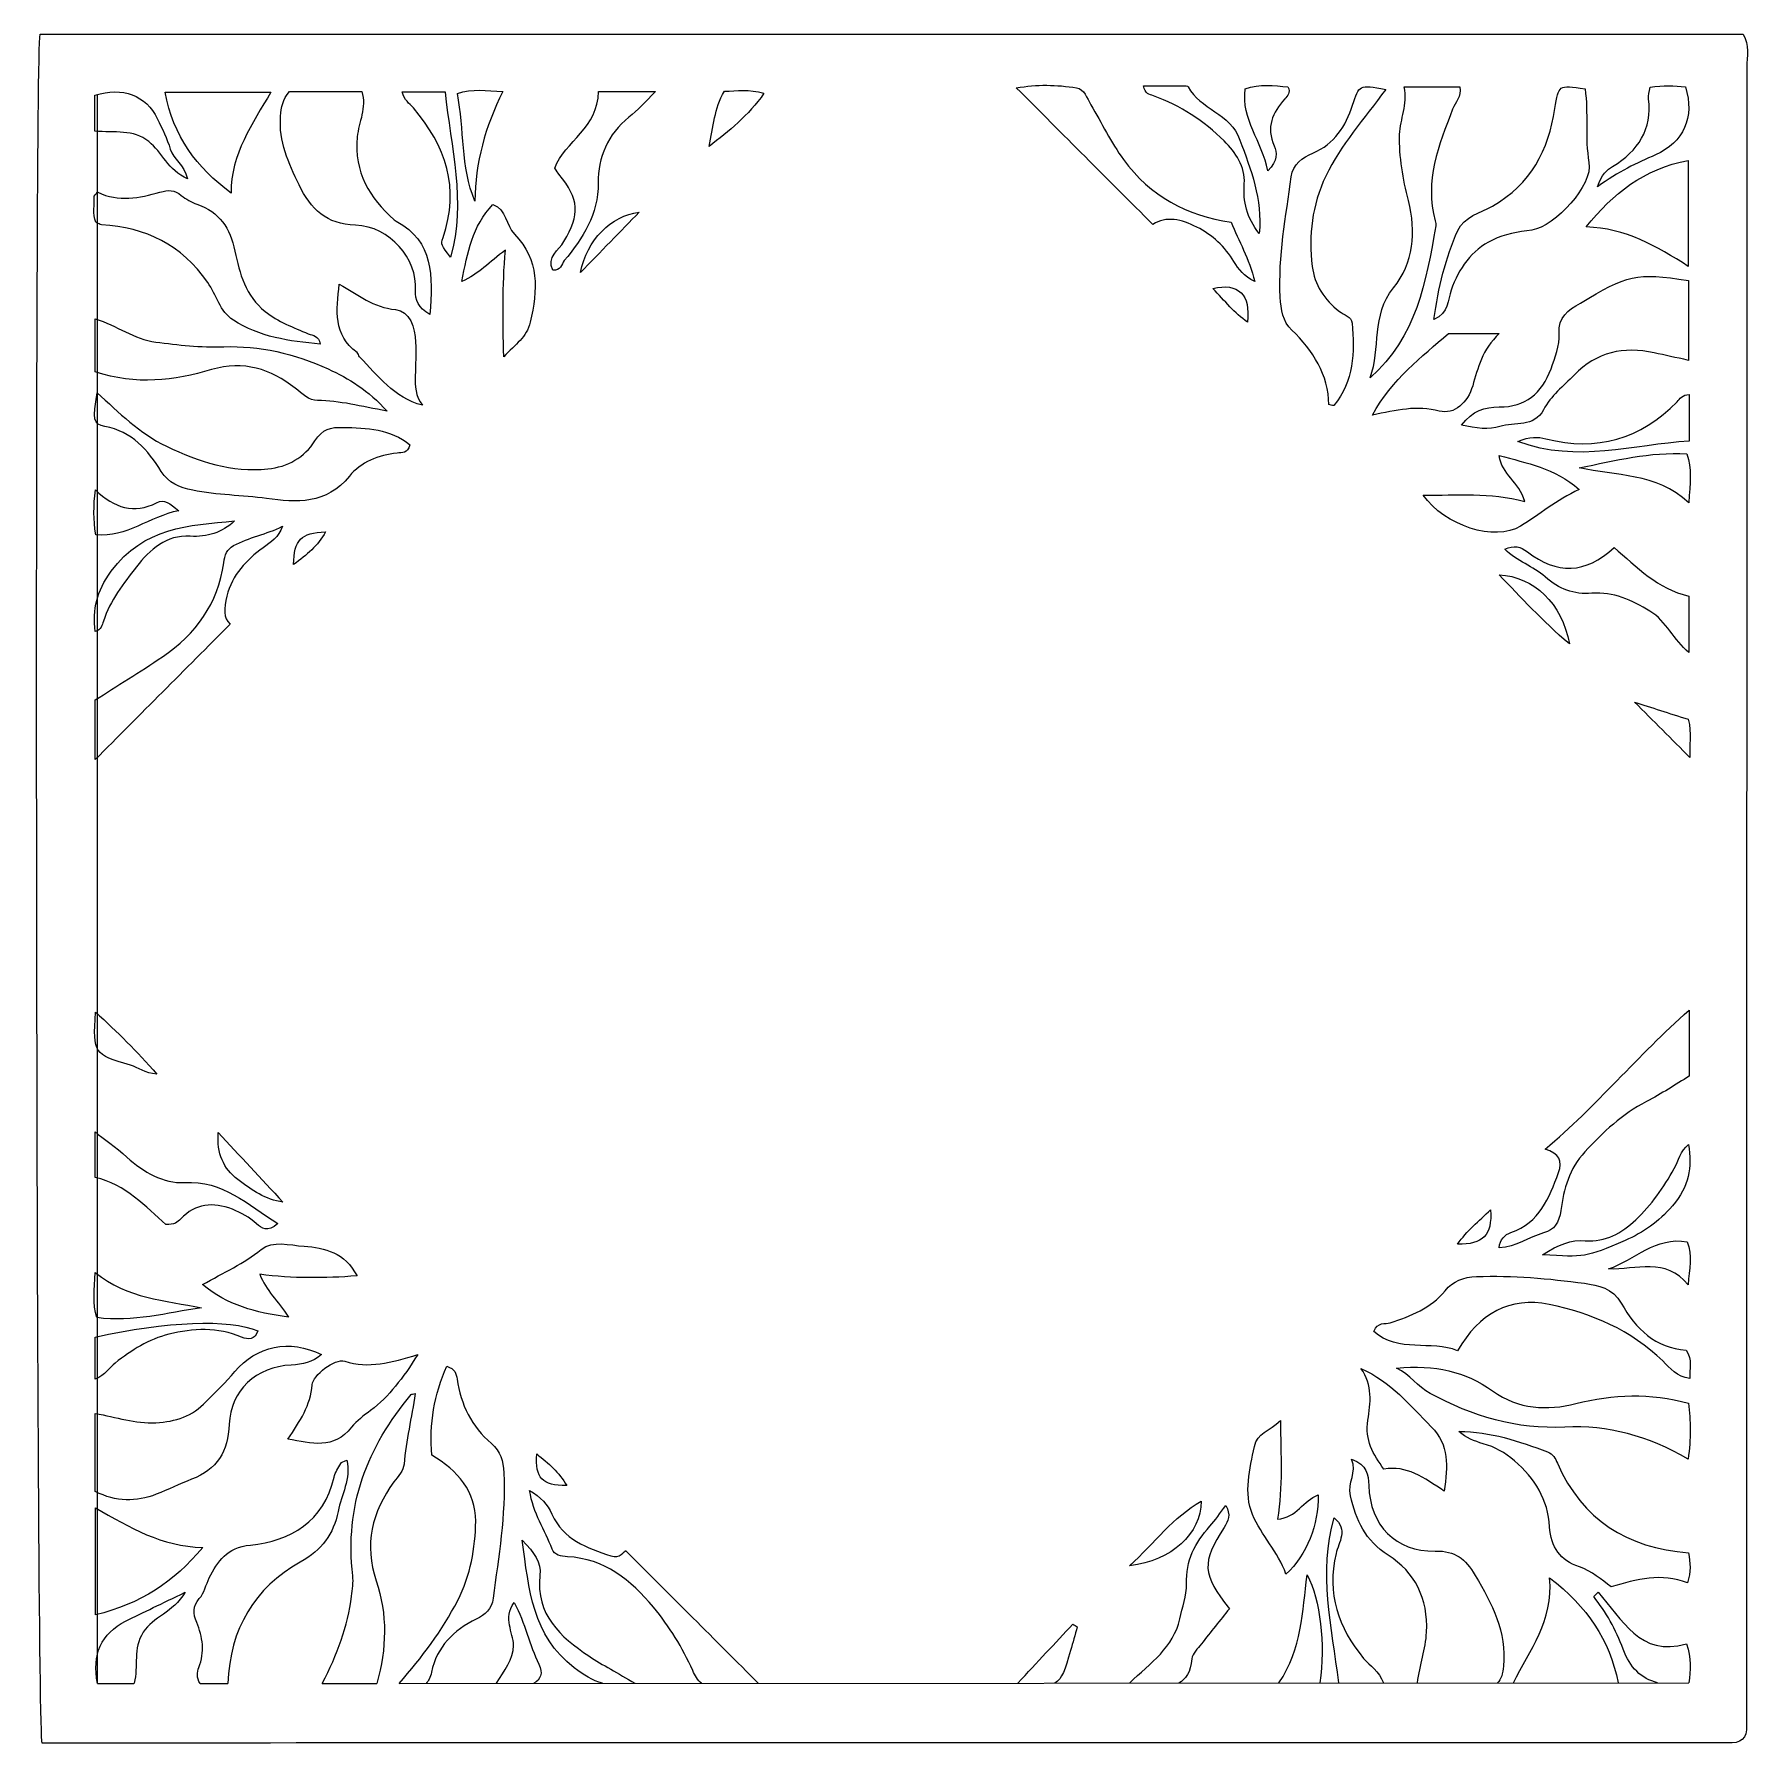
# Model space of a CAD drawing. Header units: millimetres. Extents: x 23928 to 26896, y 24229 to 27185.
import ezdxf

# ---------------------------------------------------------------- set-up
doc = ezdxf.new("R2010")
doc.units = ezdxf.units.MM
doc.layers.get('0').update_dxf_attribs({"linetype": 'CONTINUOUS'})

msp = doc.modelspace()

# ---------------------------------------------------------------- linework, layer by layer
for p, q in [((23938.3, 27185.2), (26884.3, 27185.2)), ((26297.7, 27094.1), (26394.1, 27094.1)), ((24033.1, 27017.6), (24033.1, 27080.1)), ((24037.7, 24332.8), (24037.7, 27080.2)), ((24154.4, 27085.3), (24337.5, 27085.3)), ((24369.6, 27086.3), (24494.8, 27086.3)), ((24564.8, 27085.9), (24638.9, 27085.9)), ((24904.1, 27086.1), (25002.9, 27086.1)), ((26789.3, 26967.2), (26789.3, 26783.7)), ((26789.5, 26759.5), (26789.5, 26621.3)), ((24033.6, 26601.7), (24033.6, 26693)), ((26374.4, 26667.8), (26462.4, 26667.8)), ((26791, 26562.4), (26791, 26481.6)), ((26790.3, 26213.7), (26790.3, 26116)), ((24033.7, 25930.8), (24033.7, 26033.9)), ((26790.8, 25497.6), (26790.8, 25383)), ((24033.5, 25208.1), (24033.5, 25286.8)), ((24033.8, 24859.3), (24033.8, 24931.8)), ((24033.8, 24664.8), (24033.8, 24799.8)), ((24034.3, 24451.3), (24034.3, 24636.7)), ((26625.9, 24483.4), (26633.4, 24490.7)), ((24037.7, 24332.8), (24100.3, 24332.8)), ((24215.2, 24332.8), (24263.2, 24332.9)), ((24426.5, 24332.9), (24520.9, 24333)), ((24559.3, 24333), (26790.5, 24334)), ((23981.3, 24229.8), (23941.9, 24229.8))]:
    msp.add_line(p, q)
for points in [[(23941.9, 24229.8), (23931.8, 24262.2), (23928.3, 27115), (23938.3, 27185.2)], [(26884.3, 27185.2), (26895.6, 27166.7), (26890.5, 27146.9), (26890.5, 27128.2)], [(26890.5, 27128.2), (26890.6, 26451.7), (26890.3, 25775.2), (26890.1, 25098.7)], [(24033.1, 27080.1), (24081.1, 27094.8), (24121.6, 27079.6), (24141.1, 27039.4)], [(24660.1, 27082.7), (24686.1, 27091.9), (24710.8, 27087.4), (24738.5, 27086.4)], [(25627, 27092.6), (25662.7, 27098.8), (25697, 27098.1), (25730.9, 27092.7)], [(25863.1, 26856.4), (25784.4, 26935), (25707.9, 27011.6), (25627, 27092.6)], [(25730.9, 27092.7), (25744.7, 27090.5), (25749.1, 27074.7), (25755.9, 27063.2)], [(25846.9, 27096), (25870.4, 27096), (25893, 27096.1), (25915.7, 27096)], [(25864.2, 27078.8), (25857.2, 27081.3), (25849.7, 27082), (25846.9, 27096)], [(25915.7, 27096), (25918.6, 27096), (25923.3, 27096.1), (25924.1, 27094.6)], [(25924.1, 27094.6), (25945.1, 27055.5), (25997.3, 27049), (26013.9, 27002.4)], [(26022.9, 27090.8), (26048.2, 27100.4), (26072.9, 27096.1), (26096.7, 27094.5)], [(26096.7, 27094.5), (26101.8, 27084.3), (26096.5, 27078.9), (26091.4, 27073.4)], [(26208.7, 27062.7), (26220.3, 27097.8), (26219.3, 27098.2), (26265.9, 27090)], [(26290, 27012), (26290.8, 27038.9), (26304.9, 27063.3), (26297.7, 27094.1)], [(26394.1, 27094.1), (26397.6, 27077.3), (26386.3, 27067.7), (26381.7, 27055.7)], [(26558.7, 27056.6), (26565.3, 27097.8), (26564, 27098), (26610.7, 27090.7)], [(26720.8, 27073.8), (26720.2, 27079.4), (26722.1, 27085.2), (26723.2, 27093.6)], [(26723.2, 27093.6), (26746.5, 27097.1), (26765.6, 27096.9), (26784.4, 27094.3)], [(26784.4, 27094.3), (26801, 27041.8), (26781.2, 26998), (26732.7, 26976.8)], [(24268.6, 26910.7), (24209.3, 26954.8), (24168.7, 27008.7), (24154.4, 27085.3)], [(24337.5, 27085.3), (24305.5, 27029.9), (24268.6, 26978.9), (24268.6, 26910.7)], [(24354.3, 27043.6), (24355.4, 27058.9), (24358.1, 27072.7), (24369.6, 27086.3)], [(24494.8, 27086.3), (24503.6, 27058.4), (24489.4, 27033.1), (24487, 27007.8)], [(24584, 27058.1), (24577.5, 27065.8), (24567.6, 27071.1), (24564.8, 27085.9)], [(24638.9, 27085.9), (24648.8, 26989.3), (24675.4, 26895.4), (24648.3, 26799.6)], [(24690.4, 26896.6), (24665.4, 26956.6), (24672.8, 27020.5), (24660.1, 27082.7)], [(24738.5, 27086.4), (24708.6, 27025.2), (24690.7, 26963.4), (24690.4, 26896.6)], [(24828.6, 26953.9), (24846.3, 26999.6), (24904.3, 27024.6), (24904.1, 27086.1)], [(25002.9, 27086.1), (24984.3, 27068), (24971.9, 27053.4), (24957, 27041.8)], [(25095.6, 26991.4), (25103.5, 27024.5), (25104, 27057.4), (25122.1, 27086.6)], [(25190.5, 27083.4), (25163.6, 27044.1), (25129.8, 27017.8), (25095.6, 26991.4)], [(25122.1, 27086.6), (25143.5, 27087.9), (25164.7, 27090.3), (25190.5, 27083.4)], [(25755.9, 27063.2), (25774.7, 27031.6), (25790.4, 26998.6), (25812.4, 26968.5)], [(25986.4, 27000.7), (25951.6, 27035.5), (25910.8, 27062), (25864.2, 27078.8)], [(26062, 26949.2), (26052.2, 27000.3), (26015.8, 27037.6), (26022.9, 27090.8)], [(26091.4, 27073.4), (26069.7, 27049.8), (26058.9, 27024.6), (26073, 26992.1)], [(26140.1, 26979.6), (26177.4, 26995.8), (26196.8, 27026.5), (26208.7, 27062.7)], [(26265.9, 27090), (26228.2, 27038.2), (26188.4, 26994.4), (26162.4, 26940.1)], [(26610.7, 27090.7), (26617, 27049), (26609.8, 27006.3), (26617.6, 26963.5)], [(24141.1, 27039.4), (24149.5, 27022.2), (24157.9, 27004.6), (24163.6, 26986.4)], [(24386.3, 26924.7), (24367.9, 26962.5), (24351, 26999.9), (24354.3, 27043.6)], [(24635.3, 26833.5), (24665, 26919.3), (24640, 26992), (24584, 27058.1)], [(24957, 27041.8), (24919.7, 27012.9), (24903.5, 26971), (24903.8, 26928.7)], [(26381.7, 27055.7), (26357.8, 26993.5), (26332.5, 26931.5), (26351.8, 26862.6)], [(26450.5, 26888.2), (26517.8, 26925.9), (26547.3, 26985), (26558.7, 27056.6)], [(24126.6, 26999.6), (24099.4, 27021.3), (24067.6, 27014.7), (24033.1, 27017.6)], [(24487, 27007.8), (24481.1, 26946.3), (24508, 26902.7), (24550.6, 26864.4)], [(26013.9, 27002.4), (26032.3, 26950.7), (26053.3, 26900.9), (26047.1, 26840.4)], [(26305.2, 26897.9), (26295.8, 26935.1), (26288.9, 26973), (26290, 27012)], [(24193.5, 26935.4), (24159.3, 26949.8), (24149.1, 26981.5), (24126.6, 26999.6)], [(24163.6, 26986.4), (24169, 26968.9), (24187.5, 26960.2), (24193.5, 26935.4)], [(26021.3, 26926.5), (26023.3, 26956.6), (26006.6, 26980.5), (25986.4, 27000.7)], [(26073, 26992.1), (26077.8, 26981), (26079.8, 26966.5), (26062, 26949.2)], [(26102.6, 26938.9), (26105.5, 26960.7), (26122.2, 26971.8), (26140.1, 26979.6)], [(26732.7, 26976.8), (26700.5, 26962.7), (26668.6, 26947.6), (26632.5, 26921.6)], [(24835.7, 26943.2), (24833.8, 26945.4), (24832.4, 26948.1), (24828.6, 26953.9)], [(24844.4, 26826.6), (24872.3, 26873.9), (24871.4, 26899.5), (24835.7, 26943.2)], [(25812.4, 26968.5), (25859, 26904.6), (25921.6, 26871.9), (25998.8, 26860.4)], [(26617.6, 26963.5), (26624.7, 26924.7), (26559.5, 26852.9), (26518.6, 26846.7)], [(26612.9, 26852), (26659.1, 26910.1), (26712, 26952.3), (26789.3, 26967.2)], [(24145.7, 26912.2), (24160.2, 26916.5), (24170.8, 26916.1), (24182.6, 26906.6)], [(24483.9, 26854.9), (24433.9, 26856.4), (24406.5, 26883.1), (24386.3, 26924.7)], [(24903.8, 26928.7), (24904.2, 26872.5), (24876.9, 26833.2), (24845.1, 26793.7)], [(26047.1, 26840.4), (26025.3, 26868.7), (26019.2, 26895.9), (26021.3, 26926.5)], [(26083.6, 26730.8), (26079.7, 26801.3), (26093.6, 26869.8), (26102.6, 26938.9)], [(26162.4, 26940.1), (26138.1, 26889.4), (26132.6, 26837.2), (26138.9, 26783.8)], [(24034.6, 26860.2), (24029, 26874.5), (24033, 26890.9), (24031.7, 26905.4)], [(24031.7, 26905.4), (24034.6, 26908.5), (24037.3, 26912.4), (24038, 26912)], [(24038, 26912), (24074, 26894.8), (24110.2, 26902), (24145.7, 26912.2)], [(24182.6, 26906.6), (24190.5, 26900.1), (24200, 26894.9), (24209.7, 26891.5)], [(24209.7, 26891.5), (24248.4, 26877.6), (24267.2, 26850.3), (24275.4, 26810.1)], [(24667.7, 26757.8), (24678.1, 26807.5), (24685.8, 26853.4), (24721.3, 26890.6)], [(24721.3, 26890.6), (24745.8, 26882.7), (24743.8, 26854.6), (24758.9, 26839.4)], [(26279.4, 26746.7), (26314.7, 26790.1), (26319.1, 26843), (26305.2, 26897.9)], [(26390.8, 26845.9), (26401.4, 26869.6), (26429.9, 26876.7), (26450.5, 26888.2)], [(24044.5, 26855.7), (24041.8, 26855.9), (24039.3, 26858), (24034.6, 26860.2)], [(24228.2, 26756.2), (24183, 26821.6), (24121.2, 26851.1), (24044.5, 26855.7)], [(24587.9, 26742.6), (24591.1, 26796.7), (24543.8, 26853.1), (24483.9, 26854.9)], [(24550.6, 26864.4), (24551.7, 26863.4), (24553.2, 26863), (24554.5, 26862.3)], [(24554.5, 26862.3), (24619.8, 26826.5), (24617.5, 26767.1), (24612.6, 26700.7)], [(24974.4, 26877.4), (24943.6, 26845.7), (24906.7, 26807.7), (24873.3, 26773.3)], [(24873.3, 26773.3), (24883.8, 26829.7), (24926.4, 26871.6), (24974.4, 26877.4)], [(25939.2, 26851.8), (25913.1, 26865.1), (25886.4, 26871.7), (25863.1, 26856.4)], [(25998.8, 26860.4), (26011.4, 26828), (26029.6, 26797.7), (26039.5, 26757.6)], [(26352.6, 26853.8), (26335.7, 26757.7), (26319.4, 26661.3), (26239, 26591.3)], [(26351.8, 26862.6), (26352.6, 26859.8), (26353.1, 26856.6), (26352.6, 26853.8)], [(24648.3, 26799.6), (24632.6, 26820.7), (24631, 26821.2), (24635.3, 26833.5)], [(24758.9, 26839.4), (24802.6, 26795.3), (24799, 26743), (24786.1, 26687.3)], [(24825.3, 26777.2), (24813.9, 26800.1), (24835.8, 26811.9), (24844.4, 26826.6)], [(26003.4, 26792), (25987.7, 26817.8), (25966.4, 26838.1), (25939.2, 26851.8)], [(26349.2, 26691.7), (26357.3, 26747.7), (26369.4, 26798.3), (26390.8, 26845.9)], [(26450.5, 26829.4), (26413.9, 26811.6), (26392.7, 26780.6), (26379.1, 26742.5)], [(26518.6, 26846.7), (26495.1, 26843.1), (26471.6, 26839.7), (26450.5, 26829.4)], [(26789.3, 26783.7), (26735.2, 26818.9), (26680.4, 26849.8), (26612.9, 26852)], [(24275.4, 26810.1), (24283.3, 26771.7), (24293.6, 26732.7), (24327.7, 26705.9)], [(24743.2, 26811.9), (24715.6, 26791.4), (24697.2, 26770.4), (24667.7, 26757.8)], [(24740.4, 26627.2), (24738.8, 26692.1), (24737.7, 26748.3), (24743.2, 26811.9)], [(24845.1, 26793.7), (24840.1, 26787.5), (24839.2, 26775.6), (24825.3, 26777.2)], [(26039.5, 26757.6), (26020.6, 26766.9), (26011.6, 26778.6), (26003.4, 26792)], [(26138.9, 26783.8), (26142.6, 26753), (26159.9, 26725.6), (26185.8, 26706)], [(26602.8, 26720.4), (26683.6, 26768.6), (26698.5, 26773.6), (26789.5, 26759.5)], [(24486.8, 26634.8), (24444.9, 26665.2), (24450.8, 26707.7), (24455.9, 26753.1)], [(24455.9, 26753.1), (24488.3, 26735), (24515, 26712.7), (24553.2, 26709.1)], [(24612.6, 26700.7), (24592.3, 26712), (24586.9, 26725.8), (24587.9, 26742.6)], [(25966.8, 26745.5), (26011.7, 26756.4), (26032.2, 26734.7), (26026.9, 26687.4)], [(26026.9, 26687.4), (26004, 26703), (25988.2, 26723.7), (25966.8, 26745.5)], [(26239, 26591.3), (26258.1, 26641.6), (26240.6, 26699), (26279.4, 26746.7)], [(26379.1, 26742.5), (26373.3, 26726), (26375.5, 26703.3), (26349.2, 26691.7)], [(24327.7, 26705.9), (24350.2, 26688.2), (24376.3, 26678), (24402.2, 26667.3)], [(24553.2, 26709.1), (24577.6, 26706.8), (24587, 26678.1), (24587.9, 26652.7)], [(26103.5, 26673.7), (26087.9, 26688.6), (26084.8, 26708.9), (26083.6, 26730.8)], [(26185.8, 26706), (26193.9, 26699.8), (26206.9, 26697.4), (26207.9, 26685.7)], [(26566, 26666.9), (26564.4, 26696.8), (26580.9, 26707.3), (26602.8, 26720.4)], [(24033.6, 26693), (24071.1, 26681.6), (24100.9, 26657.8), (24138.3, 26653)], [(24786.1, 26687.3), (24779.9, 26660.4), (24761, 26650.1), (24740.4, 26627.2)], [(26207.9, 26685.7), (26212.1, 26635.1), (26211.1, 26585.3), (26176.2, 26543.2)], [(24138.3, 26653), (24177.5, 26648.1), (24215.4, 26643.2), (24256.1, 26644.8)], [(24256.1, 26644.8), (24317, 26647.1), (24379.3, 26632.8), (24436.5, 26606.4)], [(24402.2, 26667.3), (24410.3, 26663.9), (24420.1, 26664.4), (24423, 26649.4)], [(24587.9, 26652.7), (24588.5, 26633.3), (24587.9, 26613.9), (24587.4, 26594.5)], [(26167.8, 26544.7), (26166.5, 26596.3), (26140.9, 26637.8), (26103.5, 26673.7)], [(26243.2, 26526.6), (26277, 26589), (26328.4, 26627.2), (26374.4, 26667.8)], [(26462.4, 26667.8), (26432.4, 26639.5), (26425.6, 26608), (26416.4, 26577.2)], [(26551.9, 26606.8), (26559.2, 26626.4), (26567.1, 26647), (26566, 26666.9)], [(24379.8, 26573.1), (24336.7, 26606.3), (24290.9, 26621.7), (24234.7, 26605.2)], [(24491.1, 26627.2), (24489.2, 26629.2), (24489, 26633.3), (24486.8, 26634.8)], [(24599.6, 26543.5), (24550.5, 26556.9), (24522.7, 26594.4), (24491.1, 26627.2)], [(26730.5, 26634.3), (26677.5, 26646), (26630.3, 26635.6), (26591.9, 26595.8)], [(26789.5, 26621.3), (26767.6, 26626.1), (26749.1, 26630.2), (26730.5, 26634.3)], [(24234.7, 26605.2), (24170.6, 26586.3), (24104.4, 26577.7), (24033.6, 26601.7)], [(24436.5, 26606.4), (24472.3, 26589.8), (24506, 26570), (24538.6, 26533.3)], [(24587.4, 26594.5), (24587, 26576.9), (24587.3, 26559.5), (24599.6, 26543.5)], [(26462.5, 26540.6), (26507.3, 26540.3), (26535.9, 26563.8), (26551.9, 26606.8)], [(24050.4, 26506.9), (24030.2, 26510.7), (24029.5, 26519.4), (24036.8, 26565.3)], [(24036.8, 26565.3), (24075.3, 26530.7), (24110.1, 26495), (24157, 26472.6)], [(24418, 26551.7), (24403.7, 26551.8), (24391.7, 26563.9), (24379.8, 26573.1)], [(26416.4, 26577.2), (26407.8, 26548.3), (26384.7, 26526.7), (26358.7, 26533.5)], [(26769.9, 26549.8), (26774.8, 26554.9), (26778.9, 26561.8), (26791, 26562.4)], [(24538.6, 26533.3), (24493.1, 26542), (24456.3, 26551.5), (24418, 26551.7)], [(26176.2, 26543.2), (26175.8, 26542.7), (26173.4, 26543.7), (26167.8, 26544.7)], [(26358.7, 26533.5), (26320.1, 26543.6), (26284.2, 26535.4), (26243.2, 26526.6)], [(26396.9, 26509.2), (26416.5, 26534.8), (26436.9, 26540.8), (26462.5, 26540.6)], [(26543.2, 26485.6), (26631.3, 26463.4), (26706.7, 26484.6), (26769.9, 26549.8)], [(24147.9, 26429.3), (24124.7, 26466.4), (24097.4, 26498.1), (24050.4, 26506.9)], [(24413.8, 26482.2), (24426.3, 26502.3), (24441.2, 26506), (24462, 26505.4)], [(24462, 26505.4), (24503.4, 26504.1), (24544.6, 26503.4), (24577.8, 26475.1)], [(26463.4, 26506.8), (26444.7, 26500.7), (26422.4, 26503.7), (26396.9, 26509.2)], [(24157, 26472.6), (24213.3, 26445.7), (24269.7, 26427.3), (24332.2, 26433.5)], [(24332.2, 26433.5), (24366.5, 26437), (24395.7, 26453.4), (24413.8, 26482.2)], [(24577.8, 26475.1), (24574.4, 26459.7), (24564.3, 26461.9), (24555.8, 26461)], [(26494.6, 26480.8), (26515, 26490), (26529.6, 26489), (26543.2, 26485.6)], [(26791, 26481.6), (26693.8, 26475.8), (26598.4, 26442.5), (26494.6, 26480.8)], [(26506.5, 26377), (26496.8, 26411.8), (26466.1, 26423.6), (26462.4, 26456.5)], [(26462.4, 26456.5), (26510, 26443.6), (26557.6, 26435.5), (26600.6, 26397.9)], [(26600.7, 26435.6), (26663.1, 26447.7), (26723.1, 26463.6), (26786.8, 26459.4)], [(26786.8, 26459.4), (26796.3, 26434.1), (26792, 26409.7), (26790.2, 26375)], [(24202.3, 26396.7), (24178.7, 26401.6), (24160.9, 26408.5), (24147.9, 26429.3)], [(26790.2, 26375), (26732.9, 26427.6), (26663.8, 26420.8), (26600.7, 26435.6)], [(24034.6, 26319.4), (24030.5, 26346.2), (24030.7, 26369), (24033.9, 26397.2)], [(24033.9, 26397.2), (24066.7, 26365.8), (24101, 26355), (24139.9, 26375)], [(24139.9, 26375), (24153.6, 26382.1), (24161.9, 26373.5), (24178.4, 26361.2)], [(24330.2, 26382.3), (24287.7, 26388.3), (24244.6, 26387.9), (24202.3, 26396.7)], [(26330.6, 26388.3), (26389.2, 26387.2), (26445.9, 26394.1), (26506.5, 26377)], [(26499.3, 26334.6), (26454.5, 26307.1), (26368.3, 26334.9), (26330.6, 26388.3)], [(26600.6, 26397.9), (26561, 26379), (26531.6, 26354.4), (26499.3, 26334.6)], [(24178.4, 26361.2), (24126.3, 26351), (24088.4, 26314.3), (24034.6, 26319.4)], [(24061.3, 26256.5), (24117.5, 26332.8), (24195.3, 26336.2), (24274.8, 26343.5)], [(24274.8, 26343.5), (24252.5, 26323.3), (24227.6, 26315.2), (24197.9, 26317.1)], [(24272.8, 26300.8), (24299.5, 26315.4), (24330.1, 26320.3), (24357.5, 26334.3)], [(24357.5, 26334.3), (24351.1, 26314.9), (24337.4, 26306.7), (24324.1, 26297.1)], [(24376.8, 26267.9), (24377.3, 26310.9), (24389.6, 26322.8), (24432.2, 26324.7)], [(24432.2, 26324.7), (24418.8, 26299.9), (24399.8, 26285.4), (24376.8, 26267.9)], [(24197.9, 26317.1), (24156.9, 26319.5), (24127.9, 26294), (24105.1, 26264.4)], [(24324.1, 26297.1), (24295, 26275.9), (24270.9, 26250.7), (24261.4, 26213.2)], [(26472.1, 26294.5), (26488, 26302.1), (26499.3, 26299.2), (26511.1, 26290.1)], [(26541.7, 26246.9), (26521.2, 26264.9), (26493.2, 26273.8), (26472.1, 26294.5)], [(26511.1, 26290.1), (26561.8, 26251.1), (26611.7, 26251.1), (26660.9, 26297.6)], [(26660.9, 26297.6), (26700.3, 26264.1), (26736.1, 26225.8), (26790.3, 26213.7)], [(24105.1, 26264.4), (24082.8, 26235.3), (24059.5, 26206.1), (24047.9, 26170)], [(24033.4, 26152.2), (24029.7, 26191.2), (24035.4, 26221.2), (24061.3, 26256.5)], [(26583.6, 26130.8), (26535.9, 26171.9), (26500.4, 26210.8), (26462.2, 26250.4)], [(26462.2, 26250.4), (26522.2, 26246.9), (26571, 26201.5), (26583.6, 26130.8)], [(26622.8, 26218.4), (26591.2, 26215.9), (26565.8, 26225.7), (26541.7, 26246.9)], [(24261.4, 26213.2), (24256.1, 26192.6), (24255, 26175.8), (24267.1, 26165)], [(26722.9, 26187.5), (26691.5, 26206.4), (26660, 26221.3), (26622.8, 26218.4)], [(26790.3, 26116), (26763.9, 26137.8), (26752.1, 26169.9), (26722.9, 26187.5)], [(24047.9, 26170), (24045.9, 26163.6), (24044, 26155.4), (24033.4, 26152.2)], [(24267.1, 26165), (24188.6, 26086.3), (24111.2, 26008.6), (24033.7, 25930.8)], [(24033.7, 26033.9), (24070.8, 26057.7), (24111.1, 26082.2), (24150, 26108.6)], [(26696.6, 26030), (26724.5, 26021.1), (26756.4, 26010.9), (26789.3, 26000.4)], [(26792.3, 25934.4), (26761, 25965.6), (26728.3, 25998.4), (26696.6, 26030)], [(26789.3, 26000.4), (26795.7, 25976.6), (26790.4, 25953), (26792.3, 25934.4)], [(24094.8, 25402.4), (24030.2, 25421.3), (24030.2, 25421.3), (24034.1, 25493.8)], [(24034.1, 25493.8), (24072.8, 25459.5), (24105.5, 25426.2), (24140.2, 25386.9)], [(26541.8, 25257.1), (26630.5, 25331.2), (26701.4, 25418.3), (26790.8, 25497.6)], [(24140.2, 25386.9), (24119.6, 25387.8), (24108.3, 25398.4), (24094.8, 25402.4)], [(26790.8, 25383), (26767.5, 25369), (26743, 25352.7), (26716.9, 25339.2)], [(26716.9, 25339.2), (26675.2, 25317.5), (26641.9, 25286.2), (26610.4, 25252.3)], [(24033.5, 25286.8), (24047.4, 25275.8), (24069, 25260.5), (24088.6, 25242.9)], [(24280.5, 25204.3), (24255.2, 25223.6), (24243.9, 25249), (24246.5, 25285.9)], [(24246.5, 25285.9), (24283.5, 25246), (24320.5, 25206.1), (24358.3, 25165.4)], [(26564.9, 25216.3), (26572.3, 25236.6), (26566.1, 25249), (26541.8, 25257.1)], [(26610.4, 25252.3), (26583.8, 25223.6), (26573.6, 25187.8), (26568.9, 25151.1)], [(26790, 25265.2), (26795.7, 25224.5), (26791.2, 25193), (26761.9, 25159)], [(26764.9, 25223.3), (26772.4, 25237.1), (26775.8, 25253.7), (26790, 25265.2)], [(24088.6, 25242.9), (24117.3, 25217.3), (24151.4, 25197.2), (24188.1, 25199.3)], [(26698.6, 25134.8), (26725.5, 25160.6), (26747, 25190.6), (26764.9, 25223.3)], [(24155.6, 25126.5), (24122.1, 25157.2), (24086.4, 25195.7), (24033.5, 25208.1)], [(24188.1, 25199.3), (24254.9, 25203), (24296.5, 25161.1), (24349.7, 25128.5)], [(24358.3, 25165.4), (24328.7, 25169.4), (24304.5, 25185.9), (24280.5, 25204.3)], [(26482.4, 25112.6), (26532.1, 25130.1), (26548.9, 25172.4), (26564.9, 25216.3)], [(24271, 25152.9), (24237.2, 25166.3), (24207.4, 25163), (24181.5, 25136.3)], [(24181.5, 25136.3), (24176.3, 25130.9), (24170.8, 25125.8), (24155.6, 25126.5)], [(24312.6, 25128), (24300.3, 25139.2), (24286.4, 25146.8), (24271, 25152.9)], [(26390.1, 25092.6), (26406.5, 25115.8), (26426.6, 25132.3), (26447.5, 25152.2)], [(26447.5, 25152.2), (26450, 25107.7), (26434.4, 25091.9), (26390.1, 25092.6)], [(26568.9, 25151.1), (26566.2, 25129.8), (26557.7, 25117.3), (26539, 25112)], [(26611.1, 25098.6), (26646.4, 25095.9), (26674.2, 25111.5), (26698.6, 25134.8)], [(26761.9, 25159), (26737.6, 25130.9), (26711.7, 25112.7), (26680.3, 25099.1)], [(24349.7, 25128.5), (24331, 25112.2), (24321.6, 25119.8), (24312.6, 25128)], [(26462.2, 25086.3), (26463.1, 25100.7), (26472.5, 25109.2), (26482.4, 25112.6)], [(26539, 25112), (26513.8, 25104.9), (26492, 25087.6), (26462.2, 25086.3)], [(26651.3, 25049.7), (26697.4, 25065.3), (26732.7, 25106.8), (26787.7, 25096.6)], [(24219.1, 25022.7), (24256.5, 25043.7), (24291, 25059.2), (24320.9, 25083.5)], [(24320.9, 25083.5), (24341, 25099.8), (24370.2, 25090.7), (24394.9, 25089.1)], [(24394.9, 25089.1), (24430.7, 25086.7), (24465.4, 25078), (24486.6, 25037.7)], [(26537.2, 25074.4), (26565.7, 25092.3), (26586.7, 25100.5), (26611.1, 25098.6)], [(26680.3, 25099.1), (26610.8, 25069.1), (26610.3, 25069.6), (26537.2, 25074.4)], [(26787.7, 25096.6), (26796.3, 25073), (26791, 25049.5), (26789.2, 25022.4)], [(26890.1, 25098.7), (26890.1, 24828.4), (26890.1, 24558.1), (26890.1, 24287.8)], [(24036.6, 24965.5), (24028.6, 24990), (24032.2, 25014.2), (24033.8, 25043.8)], [(24033.8, 25043.8), (24089.5, 24998), (24154.7, 24995.5), (24217.8, 24982.5)], [(26789.2, 25022.4), (26750.2, 25070.5), (26699.3, 25047.9), (26651.3, 25049.7)], [(24368, 24966.4), (24310.1, 24974), (24263.1, 24987.2), (24219.1, 25022.7)], [(24486.6, 25037.7), (24430.4, 25033.7), (24376.1, 25032.9), (24318.2, 25040.5)], [(24318.2, 25040.5), (24329.3, 25012.6), (24349.4, 24994.5), (24368, 24966.4)], [(26368.7, 25012), (26382.7, 25029.4), (26400.1, 25035.5), (26423, 25036.5)], [(26423, 25036.5), (26485.7, 25039), (26547.9, 25033.3), (26609.6, 25024.9)], [(26609.6, 25024.9), (26633.2, 25021.7), (26658.9, 25016.7), (26673.5, 24990.6)], [(26273.8, 24956.6), (26309.2, 24968.6), (26344.1, 24981.5), (26368.7, 25012)], [(26673.5, 24990.6), (26698.3, 24946.2), (26732.5, 24912.7), (26785.8, 24909.5)], [(24033.8, 24931.8), (24156.1, 24959.5), (24266.3, 24963.6), (24315, 24942.6)], [(24217.8, 24982.5), (24157.5, 24974.2), (24099, 24957.1), (24036.6, 24965.5)], [(26245.2, 24941.6), (26252.4, 24959.2), (26264.8, 24953.6), (26273.8, 24956.6)], [(24161, 24936.8), (24126.4, 24928.2), (24096.2, 24909.2), (24068.3, 24887)], [(24286.8, 24931.7), (24245.4, 24949.4), (24203, 24947.2), (24161, 24936.8)], [(24275.2, 24872.1), (24312.2, 24916.5), (24370, 24929.1), (24425.2, 24901.7)], [(24315, 24942.6), (24310.1, 24927.3), (24298.1, 24926.9), (24286.8, 24931.7)], [(26390.4, 24908.3), (26343.9, 24926.9), (26288.1, 24903.8), (26245.2, 24941.6)], [(24425.2, 24901.7), (24409.4, 24888.4), (24392.1, 24884.4), (24372.9, 24883.5)], [(24408.9, 24849.3), (24410.2, 24865.7), (24447.8, 24895.7), (24465.3, 24890.1)], [(24465.3, 24890.1), (24506.7, 24876.9), (24545.2, 24887.7), (24591.6, 24901.6)], [(26785.8, 24909.5), (26797.4, 24892.3), (26790.5, 24876.6), (26792.2, 24860.4)], [(24068.3, 24887), (24058, 24878.8), (24051.3, 24866.4), (24033.8, 24859.3)], [(24225.7, 24820.5), (24242, 24837.9), (24260, 24853.8), (24275.2, 24872.1)], [(24372.9, 24883.5), (24312.4, 24880.6), (24267.4, 24839.6), (24265.4, 24781.2)], [(24616, 24727.6), (24611.3, 24781.6), (24619.9, 24832.5), (24641.8, 24881.5)], [(24641.8, 24881.5), (24656.2, 24876.8), (24658.1, 24868.7), (24659.5, 24859.4)], [(26235.3, 24788.4), (26239.9, 24817.3), (26243.5, 24848.9), (26223.2, 24877.7)], [(26223.2, 24877.7), (26274.8, 24854.2), (26308.1, 24814.2), (26344.6, 24776.9)], [(26284.7, 24878.4), (26351.5, 24884.2), (26403.7, 24872.6), (26450.7, 24838.9)], [(26342.8, 24834.4), (26321.3, 24846.2), (26308.5, 24866.8), (26284.7, 24878.4)], [(26792.2, 24860.4), (26768.9, 24863.1), (26758.1, 24878.4), (26745.5, 24890.6)], [(24366.9, 24755.4), (24388.3, 24786.5), (24406.2, 24814.2), (24408.9, 24849.3)], [(24659.5, 24859.4), (24666.1, 24815.3), (24684.6, 24777.1), (24718.9, 24748.1)], [(26450.7, 24838.9), (26495.6, 24806.6), (26544.9, 24804.3), (26595.1, 24817)], [(24138.6, 24783.8), (24173.1, 24785.6), (24202.1, 24795.1), (24225.7, 24820.5)], [(24479.2, 24519.2), (24464.9, 24639.4), (24503.8, 24742), (24580.4, 24832.6)], [(24587.2, 24834.2), (24581.1, 24792.8), (24571.3, 24752.9), (24567.9, 24712)], [(24580.4, 24832.6), (24581.2, 24833.5), (24583.2, 24833.3), (24587.2, 24834.2)], [(26575.9, 24776.1), (26493.1, 24772.1), (26415.7, 24794.6), (26342.8, 24834.4)], [(26595.1, 24817), (26659.7, 24833.3), (26723.3, 24835.7), (26789.9, 24817.5)], [(26789.9, 24817.5), (26793.6, 24786.7), (26793.9, 24756.3), (26789.1, 24720.9)], [(24033.8, 24799.8), (24069.9, 24793.6), (24103, 24781.9), (24138.6, 24783.8)], [(24265.4, 24781.2), (24263.8, 24733.9), (24244.1, 24702.9), (24200.4, 24685.9)], [(26038.9, 24742.8), (26043.6, 24766.2), (26064.8, 24768.8), (26083.7, 24787.7)], [(26083.7, 24787.7), (26084.5, 24726.7), (26088, 24673.3), (26078.9, 24617.1)], [(26263, 24703.4), (26243.9, 24729.4), (26229.8, 24753.6), (26235.3, 24788.4)], [(26344.6, 24776.9), (26376.3, 24744.6), (26373.3, 24709.6), (26367.3, 24665.5)], [(26789.1, 24720.9), (26719, 24761.3), (26651, 24779.8), (26575.9, 24776.1)], [(24477, 24775.9), (24446, 24737), (24408, 24747.9), (24366.9, 24755.4)], [(24718.9, 24748.1), (24735.3, 24734.2), (24739.5, 24717.8), (24740.5, 24697.1)], [(26392.7, 24768.8), (26446.9, 24768.4), (26496.6, 24752.2), (26545.8, 24733.2)], [(26434.8, 24747.5), (26419.3, 24751.8), (26405.3, 24757.6), (26392.7, 24768.8)], [(26488.8, 24718.1), (26472.4, 24732.1), (26454.6, 24741.9), (26434.8, 24747.5)], [(24468.8, 24719.2), (24476.4, 24686.5), (24459.3, 24659.3), (24453.7, 24630.4)], [(24458.6, 24713.5), (24459.8, 24715.6), (24463.4, 24716.3), (24468.8, 24719.2)], [(24849.4, 24675), (24806.3, 24675.3), (24794.9, 24687.4), (24797.4, 24729.7)], [(24797.4, 24729.7), (24817.9, 24713.8), (24835.8, 24698), (24849.4, 24675)], [(26035.7, 24624.8), (26019.9, 24662.3), (26030.9, 24703.4), (26038.9, 24742.8)], [(26204.8, 24657.6), (26199.3, 24681.2), (26217.3, 24697.1), (26207, 24720.6)], [(26207, 24720.6), (26233.7, 24710.6), (26236.1, 24694.3), (26236.7, 24675.2)], [(26549.5, 24603.5), (26546.7, 24650.6), (26524.3, 24687.4), (26488.8, 24718.1)], [(26545.8, 24733.2), (26555.3, 24729.5), (26559.4, 24722.1), (26563, 24714)], [(24302, 24572.2), (24372.1, 24579.6), (24429.2, 24612.6), (24447, 24689.5)], [(24447, 24689.5), (24448.9, 24698), (24454.2, 24705.8), (24458.6, 24713.5)], [(24567.9, 24712), (24567, 24701.4), (24557.5, 24690.9), (24550.5, 24681.5)], [(24740.5, 24697.1), (24744, 24623.9), (24731.3, 24552.3), (24722, 24480.3)], [(26367.3, 24665.5), (26331.5, 24688.9), (26302.5, 24710.7), (26263, 24703.4)], [(26563, 24714), (26605.8, 24615.9), (26683.2, 24567.2), (26789.5, 24558.9)], [(24139.2, 24660), (24104.5, 24646.4), (24070, 24646.6), (24033.8, 24664.8)], [(24200.4, 24685.9), (24179.8, 24677.9), (24159.8, 24668.1), (24139.2, 24660)], [(24550.5, 24681.5), (24512, 24629.5), (24498.9, 24572.5), (24519.6, 24510.6)], [(24785.1, 24666.7), (24804.8, 24655.1), (24816, 24642.3), (24823.5, 24625.7)], [(24824.1, 24565.2), (24811.7, 24597.7), (24791, 24627.2), (24785.1, 24666.7)], [(26078.9, 24617.1), (26111.8, 24618.9), (26123.5, 24649.8), (26149.2, 24658.9)], [(26149.2, 24658.9), (26150, 24607.2), (26129.7, 24555.6), (26093.4, 24521.9)], [(26236.7, 24675.2), (26239, 24605.8), (26282.5, 24560.7), (26351.7, 24561.8)], [(24034.3, 24636.7), (24093.5, 24602.4), (24149, 24569.7), (24219.6, 24568.1)], [(24453.7, 24630.4), (24445.9, 24590.7), (24426.1, 24563.9), (24388.3, 24542.6)], [(25823, 24536.4), (25866.3, 24576.3), (25898.3, 24620.2), (25947, 24648.4)], [(25947, 24648.4), (25946.2, 24591.5), (25896.2, 24545), (25823, 24536.4)], [(25961.7, 24604.7), (25971.3, 24615.3), (25979.3, 24627.4), (25989.3, 24640.5)], [(25989.3, 24640.5), (25998.2, 24624.8), (25994.1, 24614.1), (25986.4, 24602.4)], [(26270.5, 24554.6), (26230.2, 24580.3), (26215, 24614.3), (26204.8, 24657.6)], [(24823.5, 24625.7), (24843.4, 24581.7), (24884.2, 24567.3), (24925.6, 24553.4)], [(25921.3, 24504.9), (25920.2, 24545), (25936, 24576.2), (25961.7, 24604.7)], [(25986.4, 24602.4), (25947.1, 24542.2), (25948.4, 24521.7), (25995.5, 24462)], [(26093.4, 24521.9), (26079.9, 24560.7), (26050.6, 24589.3), (26035.7, 24624.8)], [(26184.9, 24333.7), (26172.5, 24432.1), (26149.4, 24524.5), (26176.6, 24619.2)], [(26176.6, 24619.2), (26201.8, 24599.5), (26184.4, 24576.2), (26180, 24557.6)], [(26601, 24534.5), (26567.8, 24545.5), (26551.5, 24568.6), (26549.5, 24603.5)], [(24231, 24515.3), (24245.5, 24544.3), (24260.8, 24567.9), (24302, 24572.2)], [(24862.2, 24359.9), (24789.2, 24417), (24784.5, 24493.7), (24772.2, 24580.8)], [(24772.2, 24580.8), (24793.8, 24558.6), (24805.4, 24542.9), (24802.9, 24519.8)], [(24219.6, 24568.1), (24169.6, 24507.7), (24111.8, 24470.6), (24034.3, 24451.3)], [(24388.3, 24542.6), (24309.5, 24498.2), (24266.4, 24427.5), (24263.2, 24332.8)], [(24850.5, 24552.1), (24839.4, 24552.7), (24828.2, 24554.6), (24824.1, 24565.2)], [(24999.4, 24464.6), (24960.1, 24511.8), (24915, 24548.4), (24850.5, 24552.1)], [(24925.6, 24553.4), (24941.5, 24548.1), (24949.3, 24562), (24951.1, 24562.7)], [(24951.1, 24562.7), (25030.2, 24483.6), (25105.9, 24407.9), (25180.6, 24333.3)], [(26180, 24557.6), (26163.6, 24487.7), (26184.1, 24429.5), (26227.7, 24376.2)], [(26336.6, 24421.4), (26339.6, 24479.9), (26316.4, 24525.3), (26270.5, 24554.6)], [(26351.7, 24561.8), (26386.8, 24562.3), (26403.2, 24549.2), (26420.8, 24519.7)], [(26789.5, 24558.9), (26793, 24541.4), (26794.2, 24525.9), (26787.8, 24506.7)], [(24213.7, 24479.5), (24222.4, 24489.6), (24225.2, 24503.5), (24231, 24515.3)], [(24476.9, 24483.8), (24478.4, 24495.6), (24480.6, 24507.7), (24479.2, 24519.2)], [(24519.6, 24510.6), (24539.4, 24451.6), (24537.8, 24393.3), (24520.9, 24333)], [(24802.9, 24519.8), (24795.7, 24452), (24837.9, 24413.3), (24887.7, 24380.4)], [(26081.3, 24333.7), (26121.5, 24393.5), (26121.7, 24457), (26130.1, 24520.6)], [(26130.1, 24520.6), (26153, 24477.1), (26161.8, 24401), (26152.1, 24333.7)], [(26420.8, 24519.7), (26450.1, 24470.4), (26475.3, 24422.4), (26469.6, 24362.8)], [(26486.9, 24333.8), (26515.6, 24391.5), (26556.4, 24440.2), (26549.4, 24515.7)], [(26549.4, 24515.7), (26615.6, 24464.4), (26652.5, 24409.2), (26668.3, 24333.9)], [(26656, 24499.8), (26639.1, 24512.3), (26622.5, 24527.4), (26601, 24534.5)], [(26787.8, 24506.7), (26742.8, 24524.8), (26700.3, 24513), (26656, 24499.8)], [(24086.1, 24440.4), (24117.2, 24456), (24148.7, 24470.9), (24189.4, 24490.6)], [(24189.4, 24490.6), (24167.8, 24454.4), (24134.2, 24448.4), (24116.7, 24421.4)], [(24426.5, 24332.9), (24452.5, 24383.1), (24470.5, 24431.7), (24476.9, 24483.8)], [(24722, 24480.3), (24719.5, 24461.6), (24708.3, 24451.6), (24692.9, 24444.1)], [(25909.7, 24444.4), (25914.1, 24464.5), (25921.9, 24484.8), (25921.3, 24504.9)], [(26654.5, 24440.5), (26646.6, 24455.7), (26635.6, 24469.2), (26625.9, 24483.4)], [(26633.4, 24490.7), (26675.3, 24444.1), (26705.4, 24377.5), (26786.1, 24401.6)], [(24209.2, 24438.4), (24202.8, 24453.9), (24202.5, 24466.2), (24213.7, 24479.5)], [(24757.3, 24398.5), (24757.3, 24421.7), (24738.1, 24444.8), (24758.4, 24472.9)], [(24758.4, 24472.9), (24777.9, 24436.6), (24784.6, 24399.3), (24801.2, 24366)], [(25067.2, 24355.2), (25049.4, 24394.7), (25027.2, 24431.2), (24999.4, 24464.6)], [(25995.5, 24462), (25979.7, 24442.2), (25963.1, 24421.9), (25947.1, 24401.2)], [(24037.7, 24332.8), (24027.5, 24382.9), (24044, 24419.2), (24086.1, 24440.4)], [(24116.7, 24421.4), (24098, 24392.4), (24108.9, 24363.4), (24101.1, 24333.2)], [(24213.1, 24360.3), (24223.6, 24387.3), (24219.6, 24413.3), (24209.2, 24438.4)], [(24692.9, 24444.1), (24653.7, 24424.8), (24624.5, 24396.6), (24615.4, 24352.4)], [(25629.7, 24333.5), (25663.1, 24369.4), (25694, 24402.4), (25724.8, 24435.5)], [(25732.5, 24430.5), (25728.5, 24416.9), (25724.6, 24403.3), (25720.7, 24389.8)], [(25724.8, 24435.5), (25727.3, 24433.8), (25729.9, 24432.2), (25732.5, 24430.5)], [(25822.9, 24333.5), (25859.8, 24368.6), (25899, 24395.4), (25909.7, 24444.4)], [(26320.8, 24333.8), (26325.3, 24365.2), (26335.1, 24392.4), (26336.6, 24421.4)], [(26676.7, 24392.1), (26670.6, 24409.1), (26662.7, 24424.9), (26654.5, 24440.5)], [(24728.1, 24333.1), (24740.9, 24355.6), (24757.4, 24373.9), (24757.3, 24398.5)], [(25947.1, 24401.2), (25940.8, 24393.1), (25931.6, 24384.4), (25930.7, 24375.3)], [(26736.3, 24333.9), (26708.3, 24341), (26688, 24360.5), (26676.7, 24392.1)], [(26786.1, 24401.6), (26795.8, 24376.4), (26792.3, 24355), (26790.5, 24334)], [(24801.2, 24366), (24808.7, 24350.9), (24804.3, 24339.4), (24792.3, 24333.1)], [(24887.7, 24380.4), (24911.9, 24364.4), (24937.4, 24350.6), (24967.3, 24333.2)], [(25720.7, 24389.8), (25711.1, 24356.8), (25706.4, 24340.7), (25693.9, 24333.5)], [(25930.7, 24375.3), (25928.5, 24352), (25920, 24339.8), (25908.2, 24333.6)], [(26227.7, 24376.2), (26238.4, 24363.1), (26254.7, 24354.6), (26262, 24333.7)], [(26469.6, 24362.8), (26468.4, 24350.2), (26466.2, 24339.9), (26459.1, 24333.8)], [(24101.1, 24333.2), (24100.9, 24333.1), (24100.6, 24332.9), (24100.3, 24332.8)], [(24215.2, 24332.8), (24208.3, 24342.5), (24210.1, 24352.6), (24213.1, 24360.3)], [(24615.4, 24352.4), (24613.4, 24342.8), (24610.1, 24336.7), (24605.9, 24333)], [(24911.1, 24333.1), (24894.3, 24338.1), (24878.8, 24346.9), (24862.2, 24359.9)], [(25082.4, 24333.2), (25075.5, 24338.4), (25071.1, 24346.4), (25067.2, 24355.2)], [(26890.1, 24287.8), (26890.1, 24278.8), (26889.6, 24269.9), (26890.2, 24260.9)], [(26890.2, 24260.9), (26891.6, 24237.3), (26879.7, 24228.6), (26857.5, 24229.9)], [(26826.1, 24229.9), (25877.8, 24229.9), (24929.6, 24229.9), (23981.3, 24229.8)], [(26857.5, 24229.9), (26847.1, 24230.5), (26836.6, 24229.9), (26826.1, 24229.9)]]:
    msp.add_open_spline(points, degree=3)
for points, knots in [([(26632.5, 26921.6), (26638.7, 26942.4), (26648.9, 26951), (26658.5, 26956.8), (26703.2, 26983.5), (26726.8, 27020.5), (26720.8, 27073.8)], [3, 3, 3, 3, 4, 4, 4, 5, 5, 5, 5]), ([(24423, 26649.4), (24369.4, 26654.2), (24317.9, 26661.6), (24272.6, 26690.7), (24249.5, 26705.5), (24243.2, 26734.4), (24228.2, 26756.2)], [0, 0, 0, 0, 1, 1, 1, 2, 2, 2, 2]), ([(26591.9, 26595.8), (26573.4, 26576.7), (26551.7, 26560.3), (26539, 26535.8), (26522.8, 26504.6), (26488.9, 26515.2), (26463.4, 26506.8)], [8, 8, 8, 8, 9, 9, 9, 10, 10, 10, 10]), ([(24555.8, 26461), (24523.6, 26457.3), (24492.9, 26445.1), (24473.4, 26420.9), (24433.9, 26371.6), (24381.2, 26375.2), (24330.2, 26382.3)], [6, 6, 6, 6, 7, 7, 7, 8, 8, 8, 8]), ([(24150, 26108.6), (24207.8, 26147.8), (24246.5, 26200.5), (24256, 26271.2), (24257.7, 26284.3), (24261.9, 26294.9), (24272.8, 26300.8)], [6, 6, 6, 6, 7, 7, 7, 8, 8, 8, 8]), ([(26745.5, 24890.6), (26690.2, 24944), (26621.8, 24973.3), (26548.8, 24988.3), (26480.9, 25002.3), (26427.2, 24973), (26390.4, 24908.3)], [1, 1, 1, 1, 2, 2, 2, 3, 3, 3, 3]), ([(24591.6, 24901.6), (24565.7, 24860.6), (24542, 24829.1), (24510.1, 24805.1), (24498.2, 24796.1), (24486, 24787.2), (24477, 24775.9)], [0, 0, 0, 0, 1, 1, 1, 2, 2, 2, 2]), ([(24559.3, 24333), (24599.1, 24378), (24633.7, 24424.2), (24660.7, 24476.5), (24683.1, 24520), (24691.3, 24567.2), (24691.8, 24613.5), (24692.2, 24663.7), (24660.9, 24701.6), (24616, 24727.6)], [0.013793, 0.013793, 0.013793, 0.013793, 1, 1, 1, 2, 2, 2, 3, 3, 3, 3])]:
    msp.add_open_spline(points, degree=3, knots=knots)

doc.saveas('drawing.dxf')
